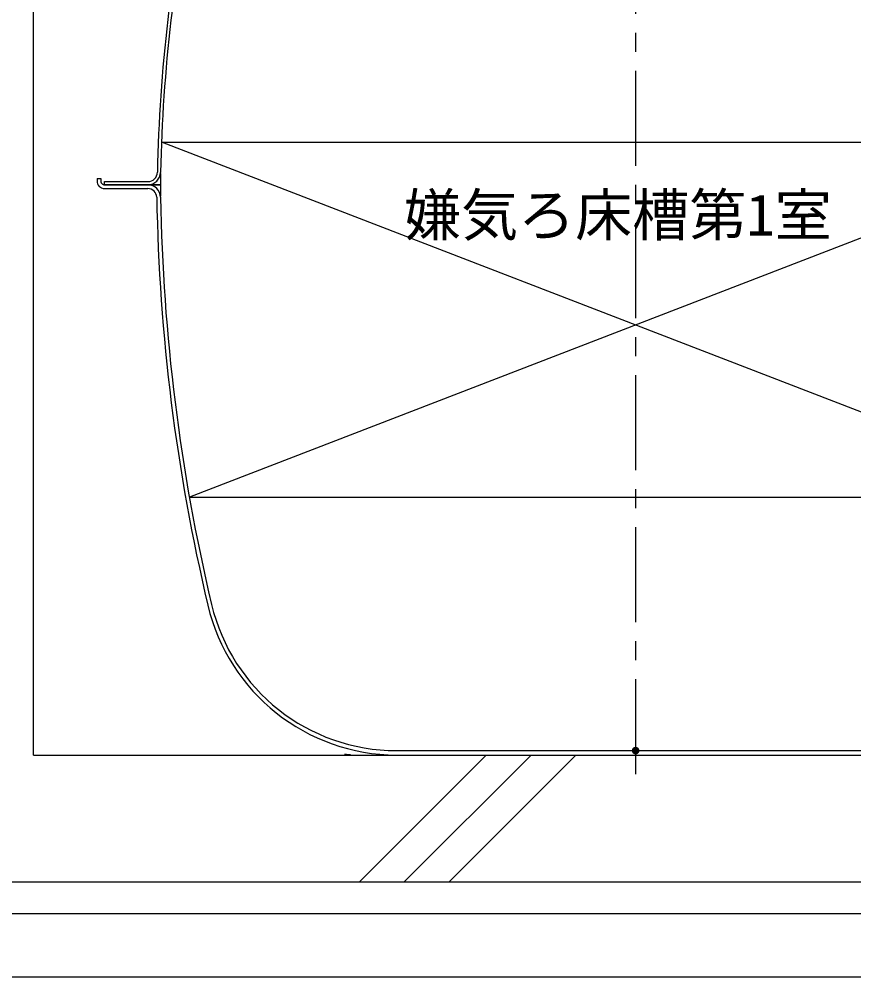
# Model space of a CAD drawing. Units: millimetres, scale not verified. Extents: x -8910 to 8910, y -6308 to 6308.
# Drawn here: x 310 to 1627, y -4190 to -2679 of the extents above; entities that cross this region are included whole.
import ezdxf
from ezdxf.enums import TextEntityAlignment as Align

# ---------------------------------------------------------------- set-up
doc = ezdxf.new("R2010")
doc.units = ezdxf.units.MM
doc.header["$LTSCALE"] = 30
for name, pattern in [('CHAIN1', [8, 5, -1, 1, -1]), ('DASHED3', [4, 3, -1]), ('DOUBLE_CHAIN2', [12.8, 9, -1, 0.6, -0.6, 0.6, -1])]:
    doc.linetypes.add(name, pattern=pattern)
for name, color, linetype, lineweight in [('0-0_機器', 2, 'Continuous', 25), ('0-1_製作', 5, 'Continuous', 25), ('0-2_空気管', 3, 'Continuous', 25), ('0-6_躯体', 3, 'Continuous', 25), ('0-D_文字', 7, 'Continuous', 25), ('0-E_08', 2, 'Continuous', 25)]:
    doc.layers.add(name, color=color, linetype=linetype, lineweight=lineweight)
doc.styles.add('ＭＳ ゴシック', font='')
doc.styles.get('ＭＳ ゴシック').set_extended_font_data('MS Gothic')

msp = doc.modelspace()

# ---------------------------------------------------------------- linework, layer by layer
at = {"layer": '0-0_機器'}
for p, q in [((332.66, -3840.27), (2482.66, -3840.27)), ((846.87, -4040.27), (1046.87, -3840.27)), ((917.58, -4040.27), (1117.58, -3840.27)), ((988.29, -4040.27), (1188.29, -3840.27)), ((32.66, -4040.27), (2532.66, -4040.27)), ((32.66, -4090.27), (2532.66, -4090.27)), ((32.66, -4190.27), (2532.66, -4190.27))]:
    msp.add_line(p, q, dxfattribs=at)
at = {"layer": '0-1_製作', "color": 3}
for p in [(535.29, -2873.27), (578.39, -3433.26)]:
    msp.add_line(p, (1986.87, -3433.26), dxfattribs=at)
msp.add_lwpolyline([(535.29, -2873.27), (2030.75, -2873.27), (578.45, -3433.26)], dxfattribs=at)
at = {"layer": '0-2_空気管', "linetype": 'CHAIN1'}
msp.add_line((1282.66, -1560.63), (1282.66, -3895.93), dxfattribs=at)
at = {"layer": '0-2_空気管'}
for p, q in [((432.66, -2930.26), (432.66, -2934.27)), ((432.66, -2930.26), (438.66, -2930.26)), ((444.66, -2940.27), (444.66, -2935.27)), ((444.66, -2935.27), (512.98, -2935.27)), ((444.66, -2940.27), (532.66, -2940.27)), ((444.66, -2946.27), (512.94, -2946.27)), ((905.37, -3833.26), (1659.96, -3833.26)), ((905.37, -3840.27), (1659.96, -3840.27))]:
    msp.add_line(p, q, dxfattribs=at)
at = {"layer": '0-2_空気管', "linetype": 'DASHED3'}
for p, q in [((438.66, -2930.26), (438.66, -2934.27)), ((532.66, -2940.27), (444.66, -2940.27))]:
    msp.add_line(p, q, dxfattribs=at)
at = {"layer": '0-2_空気管'}
msp.add_lwpolyline([(823.27, -3838.82), (824.17, -3838.92), (825.03, -3839), (825.87, -3839.07), (826.7, -3839.12), (827.52, -3839.17), (828.33, -3839.2), (829.14, -3839.22), (829.91, -3839.24), (830.65, -3839.26), (831.33, -3839.26), (831.96, -3839.26), (832.5, -3839.27)], dxfattribs=at)
for centre, radius, start, end in [((3032.49, -2970.27), 2505, 167.799, 178.863), ((3032.49, -2970.27), 2500, 167.825, 178.863), ((512.98, -2920.27), 15, 270, 358.863), ((512.98, -2920.27), 20, 270, 358.863), ((444.66, -2934.27), 12, 180, 270), ((512.93, -2960.26), 20, 0.949, 90), ((512.93, -2960.26), 14, 0.949, 90), ((3532.51, -2910.27), 3006, 180.949, 193.341), ((3532.51, -2910.27), 3000, 180.949, 193.341), ((906.4, -3533.26), 307, 193.296, 269.808), ((905.37, -3533.26), 300, 193.341, 270)]:
    msp.add_arc(centre, radius, start, end, dxfattribs=at)
at = {"layer": '0-2_空気管', "linetype": 'DOUBLE_CHAIN2'}
for centre, radius, start, end in [((3032.49, -2970.27), 2500, 178.901, 179.312), ((3532.51, -2910.27), 3000, 180.573, 180.917)]:
    msp.add_arc(centre, radius, start, end, dxfattribs=at)
at = {"layer": '0-2_空気管', "linetype": 'DASHED3'}
msp.add_arc((444.66, -2934.27), 6, 180, 270, dxfattribs=at)
at = {"layer": '0-2_空気管', "color": 92}
for points in [[(1276.66, -3833.26), (1282.66, -3827.26), (1282.66, -3833.26)], [(1276.68, -3832.89), (1282.66, -3827.26), (1276.66, -3833.26)], [(1276.85, -3834.76), (1276.66, -3833.26), (1282.66, -3833.26)], [(1276.71, -3834.02), (1276.66, -3833.26), (1276.85, -3834.76)], [(1276.77, -3832.14), (1282.66, -3827.26), (1276.68, -3832.89)], [(1276.96, -3831.41), (1282.66, -3827.26), (1276.77, -3832.14)], [(1276.85, -3834.76), (1282.66, -3833.26), (1277.08, -3835.47)], [(1277.23, -3830.71), (1282.66, -3827.26), (1276.96, -3831.41)], [(1277.08, -3835.47), (1282.66, -3833.26), (1277.41, -3836.16)], [(1277.6, -3830.05), (1282.66, -3827.26), (1277.23, -3830.71)], [(1277.41, -3836.16), (1282.66, -3833.26), (1277.81, -3836.79)], [(1278.04, -3829.44), (1282.66, -3827.26), (1277.6, -3830.05)], [(1277.81, -3836.79), (1282.66, -3833.26), (1278.29, -3837.37)], [(1278.56, -3828.89), (1282.66, -3827.26), (1278.04, -3829.44)], [(1278.29, -3837.37), (1282.66, -3833.26), (1278.84, -3837.89)], [(1279.14, -3828.41), (1282.66, -3827.26), (1278.56, -3828.89)], [(1278.84, -3837.89), (1282.66, -3833.26), (1279.45, -3838.33)], [(1279.14, -3828.41), (1281.91, -3827.31), (1282.66, -3827.26)], [(1279.77, -3828.01), (1281.91, -3827.31), (1279.14, -3828.41)], [(1279.45, -3838.33), (1282.66, -3833.26), (1280.11, -3838.69)], [(1279.77, -3828.01), (1281.17, -3827.45), (1281.91, -3827.31)], [(1280.45, -3827.69), (1281.17, -3827.45), (1279.77, -3828.01)], [(1280.11, -3838.69), (1282.66, -3833.26), (1280.81, -3838.97)], [(1280.81, -3838.97), (1282.66, -3833.26), (1281.54, -3839.16)], [(1281.54, -3839.16), (1282.66, -3833.26), (1282.29, -3839.25)], [(1282.29, -3839.25), (1282.66, -3833.26), (1282.66, -3839.26)], [(1282.66, -3827.26), (1288.24, -3831.06), (1282.66, -3833.26)], [(1282.66, -3827.26), (1287.92, -3830.37), (1288.24, -3831.06)], [(1282.66, -3827.26), (1287.52, -3829.74), (1287.92, -3830.37)], [(1282.66, -3827.26), (1287.04, -3829.16), (1287.52, -3829.74)], [(1282.66, -3827.26), (1286.49, -3828.64), (1287.04, -3829.16)], [(1282.66, -3827.26), (1285.88, -3828.2), (1286.49, -3828.64)], [(1282.66, -3827.26), (1285.22, -3827.84), (1285.88, -3828.2)], [(1282.66, -3827.26), (1284.52, -3827.56), (1285.22, -3827.84)], [(1282.66, -3827.26), (1283.79, -3827.37), (1284.52, -3827.56)], [(1282.66, -3827.26), (1283.04, -3827.28), (1283.79, -3827.37)], [(1282.66, -3833.26), (1288.24, -3831.06), (1288.48, -3831.77)], [(1282.66, -3833.26), (1288.48, -3831.77), (1288.62, -3832.51)], [(1282.66, -3833.26), (1288.62, -3832.51), (1288.66, -3833.26)], [(1282.66, -3833.26), (1286.77, -3837.64), (1282.66, -3839.26)], [(1282.66, -3833.26), (1287.29, -3837.09), (1286.77, -3837.64)], [(1282.66, -3833.26), (1287.73, -3836.48), (1287.29, -3837.09)], [(1282.66, -3833.26), (1288.09, -3835.82), (1287.73, -3836.48)], [(1282.66, -3833.26), (1288.37, -3835.12), (1288.09, -3835.82)], [(1282.66, -3833.26), (1288.56, -3834.39), (1288.37, -3835.12)], [(1282.66, -3833.26), (1288.65, -3833.64), (1288.56, -3834.39)], [(1282.66, -3833.26), (1288.66, -3833.26), (1288.65, -3833.64)], [(1282.66, -3839.26), (1286.77, -3837.64), (1286.19, -3838.12)], [(1282.66, -3839.26), (1286.19, -3838.12), (1283.42, -3839.22)], [(1283.42, -3839.22), (1286.19, -3838.12), (1285.55, -3838.52)], [(1283.42, -3839.22), (1285.55, -3838.52), (1284.16, -3839.08)], [(1284.16, -3839.08), (1285.55, -3838.52), (1284.87, -3838.84)]]:
    msp.add_solid(points, dxfattribs=at)
at = {"layer": '0-6_躯体'}
msp.add_line((432.66, -3840.27), (2132.67, -3840.27), dxfattribs=at)
at = {"layer": '0-E_08'}
msp.add_line((332.66, -3840.27), (332.66, -1850.29), dxfattribs=at)

# ---------------------------------------------------------------- texts
at = {"layer": '0-D_文字', "color": 4, "style": 'ＭＳ ゴシック'}
msp.add_text('嫌気ろ床槽第1室', height=65.98, dxfattribs=at).set_placement((917.29, -3040.58), align=Align.BOTTOM_LEFT)

doc.saveas('drawing.dxf')
